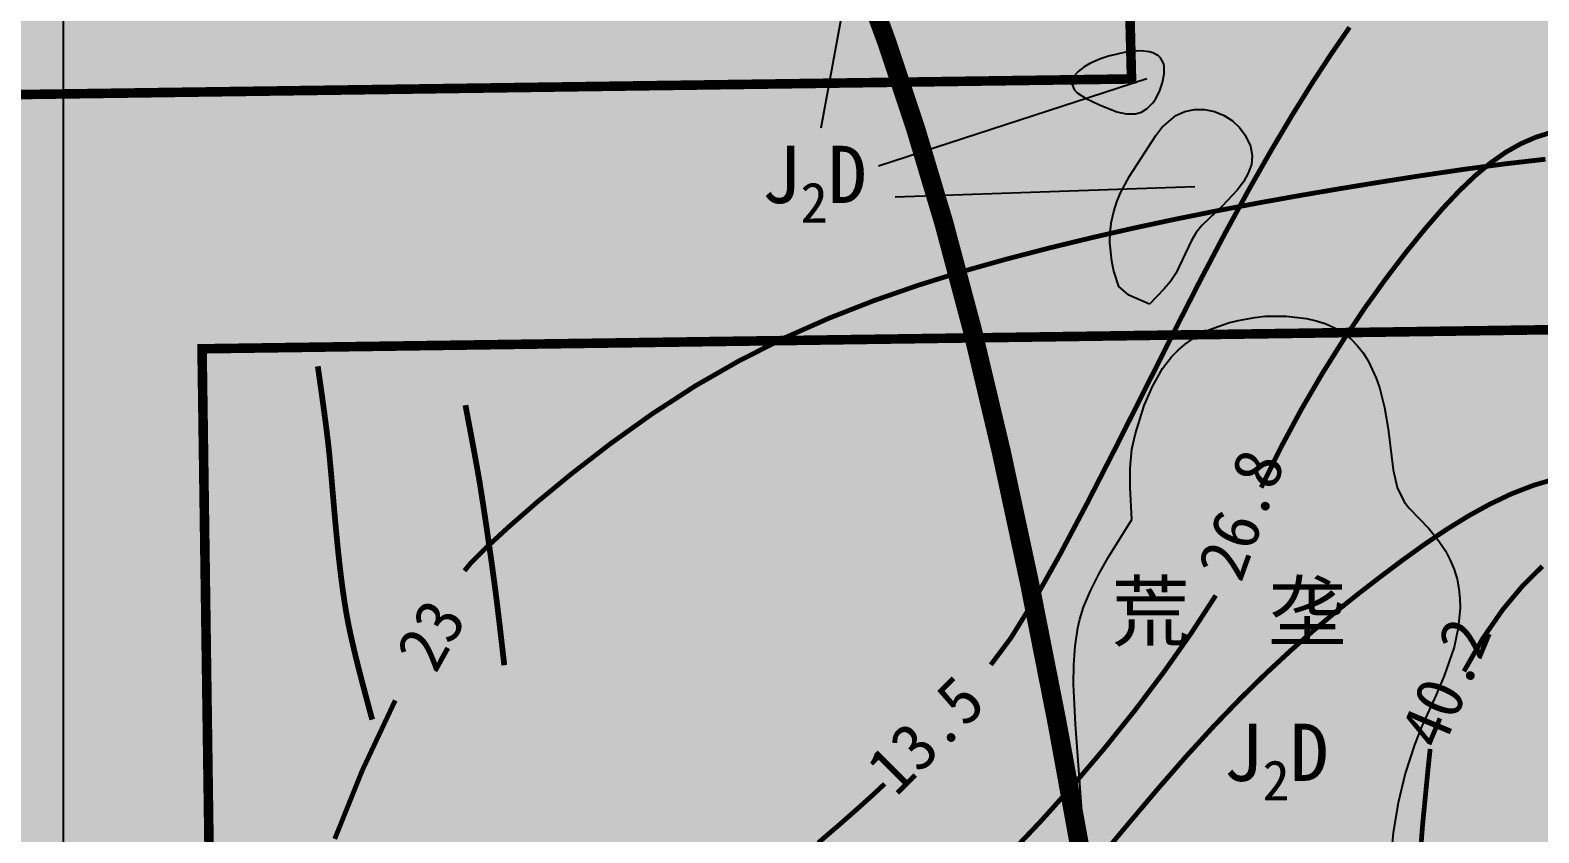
# Model space of a CAD drawing. Extents: x 13788 to 14373, y 59028 to 59855.
# Drawn here: x 14098.3 to 14177.1, y 59502.3 to 59544.2 of the extents above; entities that cross this region are included whole.
import ezdxf

# ---------------------------------------------------------------- set-up
doc = ezdxf.new("R2010")
doc.units = 0
doc.header["$LTSCALE"] = 0.5
doc.header["$MEASUREMENT"] = 0
doc.linetypes.add('X6', pattern=[2, 1, -1])
for name, color, linetype in [('TREE_LAYER', 7, 'Continuous'), ('图框', 7, 'Continuous'), ('地名', 7, 'Continuous'), ('地层代号', 7, 'Continuous'), ('地质界线', 7, 'Continuous'), ('塘江沅', 7, 'Continuous'), ('填色', 6, 'Continuous'), ('异常WL', 7, 'Continuous'), ('异常WT', 7, 'Continuous'), ('构造', 7, 'Continuous'), ('石英脉', 6, 'Continuous')]:
    doc.layers.add(name, color=color, linetype=linetype)
doc.styles.add('HZTXT', font='', dxfattribs={"height": 1})
doc.styles.get("Standard").update_dxf_attribs({"font": ''})
doc.styles.get('HZTXT').set_extended_font_data('SimSun')
doc.styles.get('Standard').set_extended_font_data('SimSun')

msp = doc.modelspace()

# ---------------------------------------------------------------- hatches: boundary and pattern name
at = {"layer": '填色', "true_color": 0xf5e173}
h = msp.add_hatch(color=41, dxfattribs=at)
h.paths.add_polyline_path([(14239.999, 59800.002), (13799.999, 59800.002), (13799.999, 59040.002), (14239.999, 59040.002)])
h.paths.add_polyline_path([(14090.685, 59568.548), (14090.638, 59568.658), (14090.592, 59568.768), (14090.546, 59568.878), (14090.5, 59568.986), (14090.454, 59569.095), (14090.409, 59569.202), (14090.364, 59569.309), (14090.319, 59569.414), (14090.275, 59569.519), (14090.231, 59569.623), (14090.187, 59569.726), (14090.144, 59569.828), (14090.101, 59569.929), (14090.058, 59570.028), (14090.016, 59570.127), (14089.975, 59570.224), (14089.934, 59570.32), (14089.893, 59570.415), (14089.853, 59570.508), (14089.814, 59570.6), (14089.775, 59570.69), (14089.736, 59570.779), (14089.699, 59570.866), (14089.662, 59570.952), (14089.625, 59571.036), (14089.589, 59571.118), (14089.554, 59571.198), (14089.52, 59571.277), (14089.486, 59571.354), (14089.486, 59571.354), (14089.721, 59570.818), (14090.262, 59569.55), (14090.726, 59568.451), (14090.726, 59568.451), (14090.726, 59568.451)], flags=16)
at = {"layer": '填色', "linetype": 'Continuous', "true_color": 0xffb3ff}
for points in [[(14157.553, 59541.928), (14157.549, 59542.328), (14157.51, 59542.497), (14157.357, 59542.773), (14157.244, 59542.881), (14156.95, 59543.037), (14156.769, 59543.086), (14156.347, 59543.128), (14155.621, 59543.076), (14154.645, 59542.861), (14154.212, 59542.717), (14153.66, 59542.476), (14153.365, 59542.306), (14153.042, 59542.051), (14152.896, 59541.882), (14152.766, 59541.628), (14152.731, 59541.372), (14152.833, 59541.112), (14153.004, 59540.933), (14153.429, 59540.658), (14154.167, 59540.304), (14155.064, 59539.948), (14155.56, 59539.835), (14156.047, 59539.842), (14156.364, 59539.934), (14156.665, 59540.114), (14156.943, 59540.395), (14157.072, 59540.577), (14157.296, 59541.003), (14157.462, 59541.47)], [(14161.366, 59535.848), (14161.692, 59536.285), (14161.947, 59536.736), (14162.108, 59537.198), (14162.153, 59537.67), (14162.06, 59538.151), (14161.79, 59538.719), (14161.486, 59539.128), (14161.114, 59539.478), (14160.683, 59539.758), (14160.176, 59539.962), (14159.662, 59540.063), (14159.139, 59540.067), (14158.63, 59539.967), (14158.158, 59539.758), (14157.431, 59539.118), (14157.117, 59538.701), (14155.735, 59536.582), (14155.272, 59535.71), (14155.078, 59535.238), (14154.917, 59534.741), (14154.798, 59534.219), (14154.728, 59533.672), (14154.714, 59533.1), (14154.81, 59532.133), (14154.915, 59531.608), (14155.174, 59530.805), (14155.699, 59530.353), (14156.78, 59529.887), (14157.554, 59530.683), (14157.872, 59531.071), (14158.158, 59531.493), (14158.978, 59533.223), (14159.227, 59533.645), (14159.535, 59534.019), (14160.586, 59535.018)]]:
    msp.add_hatch(color=211, dxfattribs=at).paths.add_polyline_path(points)
h = msp.add_hatch(color=211, dxfattribs=at)
h.paths.add_polyline_path([(14170.635, 59506.861), (14171.027, 59507.832), (14171.777, 59509.467), (14172.192, 59510.453), (14172.702, 59511.96), (14172.924, 59512.976), (14173.019, 59513.995), (14173.009, 59514.503), (14172.957, 59515.009), (14172.859, 59515.513), (14172.711, 59516.014), (14172.509, 59516.511), (14172.251, 59517.003), (14171.931, 59517.49), (14171.379, 59518.16), (14170.36, 59519.221), (14170.095, 59519.556), (14169.737, 59520.298), (14169.516, 59521.23), (14169.257, 59523.366), (14169.071, 59524.486), (14168.802, 59525.53), (14168.63, 59526.023), (14168.206, 59526.931), (14167.95, 59527.34), (14167.662, 59527.714), (14167.34, 59528.05), (14166.839, 59528.439), (14166.422, 59528.675), (14165.971, 59528.871), (14165.491, 59529.027), (14164.986, 59529.145), (14163.927, 59529.27), (14162.835, 59529.255), (14162.29, 59529.198), (14161.413, 59529.041), (14160.902, 59528.91), (14159.936, 59528.561), (14159.056, 59528.089), (14158.652, 59527.804), (14158.276, 59527.485), (14157.928, 59527.132), (14157.463, 59526.527), (14156.933, 59525.592), (14156.505, 59524.589), (14156.049, 59523.133), (14155.862, 59522.311), (14155.767, 59521.32), (14155.774, 59520.307), (14155.862, 59518.638), (14154.623, 59516.649), (14154.126, 59515.771), (14153.691, 59514.902), (14153.337, 59514.047), (14153.141, 59513.415), (14153.036, 59512.962), (14152.89, 59512.019), (14152.818, 59511.034), (14152.806, 59510.017), (14152.904, 59507.929), (14153.391, 59501.252), (14153.544, 59500.002), (14169.383, 59500.002), (14169.389, 59500.717), (14169.521, 59502.271), (14169.773, 59503.825), (14170.145, 59505.361)])
h.paths.add_polyline_path([(14173.309, 59486.959), (14172.618, 59488.208), (14171.969, 59489.587), (14171.573, 59490.534), (14171.028, 59491.97), (14170.095, 59494.764), (14169.717, 59496.227), (14169.486, 59497.678), (14169.377, 59499.18), (14169.383, 59500.002), (14153.544, 59500.002), (14153.571, 59499.778), (14153.848, 59498.307), (14154.103, 59497.323), (14154.498, 59496.139), (14154.893, 59495.159), (14155.334, 59494.197), (14156.29, 59492.357), (14158.38, 59488.752), (14159.013, 59487.531), (14159.645, 59486.188), (14160.7, 59483.625), (14161.528, 59481.362), (14161.951, 59480.033), (14162.157, 59479.151), (14162.229, 59478.695), (14162.323, 59477.728), (14162.361, 59476.704), (14162.307, 59474.583), (14162.015, 59470.948), (14162.028, 59469.534), (14162.195, 59468.079), (14162.392, 59467.094), (14162.657, 59466.1), (14162.991, 59465.104), (14163.621, 59463.612), (14164.459, 59462.032), (14165.256, 59460.774), (14165.854, 59460.012), (14166.548, 59459.285), (14166.973, 59458.935), (14167.414, 59458.635), (14167.882, 59458.398), (14168.373, 59458.243), (14168.882, 59458.192), (14169.406, 59458.264), (14170.035, 59458.496), (14170.494, 59458.754), (14170.914, 59459.058), (14171.294, 59459.394), (14171.931, 59460.1), (14172.35, 59460.703), (14172.576, 59461.106), (14172.967, 59461.975), (14173.288, 59462.915), (14173.554, 59463.907), (14174.402, 59468.046), (14174.638, 59469.035), (14174.916, 59469.971), (14175.838, 59472.72), (14176.39, 59474.668), (14176.694, 59476.166), (14176.856, 59477.689), (14176.864, 59478.717), (14176.777, 59479.753), (14176.583, 59480.795), (14176.269, 59481.842), (14176.064, 59482.368), (14175.416, 59483.681), (14174.897, 59484.543)])

# ---------------------------------------------------------------- linework, layer by layer
at = {"layer": 'TREE_LAYER', "color": 5, "const_width": 0.5, "elevation": 564.752}
msp.add_lwpolyline([(14107.244, 59527.557), (14181.762, 59528.611), (14182.158, 59500.911), (14157.316, 59500.557), (14157.709, 59472.856), (14174.272, 59473.092), (14174.536, 59454.625), (14157.971, 59454.39), (14158.365, 59426.689), (14108.666, 59425.988)], close=True, dxfattribs=at)
at = {"layer": '图框', "elevation": 17}
msp.add_lwpolyline([(14099.999, 59040.002), (14099.999, 59800.002)], dxfattribs=at)
at = {"layer": '地层代号', "color": 0}
for points, elevation in [([(14156.636, 59541.675), (14142.603, 59537.109)], 795), ([(14159.158, 59536.018), (14143.476, 59535.49)], 723)]:
    msp.add_lwpolyline(points, dxfattribs=dict(at, elevation=elevation))
at = {"layer": '地质界线', "linetype": 'Continuous'}
msp.add_lwpolyline([(14139.61, 59539.103), (14142.104, 59552.682)], dxfattribs=at)
msp.add_lwpolyline([(14152.766, 59541.628), (14152.731, 59541.372), (14152.833, 59541.112), (14153.004, 59540.933), (14153.429, 59540.658), (14154.167, 59540.304), (14155.064, 59539.948), (14155.56, 59539.835), (14156.047, 59539.842), (14156.364, 59539.934), (14156.665, 59540.114), (14156.943, 59540.395), (14157.072, 59540.577), (14157.296, 59541.003), (14157.462, 59541.47), (14157.553, 59541.928), (14157.549, 59542.328), (14157.51, 59542.497), (14157.357, 59542.773), (14157.244, 59542.881), (14156.95, 59543.037), (14156.769, 59543.086), (14156.347, 59543.128), (14155.621, 59543.076), (14154.645, 59542.861), (14154.212, 59542.717), (14153.66, 59542.476), (14153.365, 59542.306), (14153.042, 59542.051), (14152.896, 59541.882)], close=True, dxfattribs=at)
at = {"layer": '地质界线'}
for points, elevation in [([(14156.78, 59529.887), (14155.699, 59530.353), (14155.174, 59530.805), (14154.915, 59531.608), (14154.81, 59532.133), (14154.714, 59533.1), (14154.728, 59533.672), (14154.798, 59534.219), (14154.917, 59534.741), (14155.078, 59535.238), (14155.272, 59535.71), (14155.735, 59536.582), (14157.117, 59538.701), (14157.431, 59539.118), (14158.158, 59539.758), (14158.63, 59539.967), (14159.139, 59540.067), (14159.662, 59540.063), (14160.176, 59539.962), (14160.683, 59539.758), (14161.114, 59539.478), (14161.486, 59539.128), (14161.79, 59538.719), (14162.06, 59538.151), (14162.153, 59537.67), (14162.108, 59537.198), (14161.947, 59536.736), (14161.692, 59536.285), (14161.366, 59535.848), (14160.586, 59535.018), (14159.535, 59534.019), (14159.227, 59533.645), (14158.978, 59533.223), (14158.158, 59531.493), (14157.872, 59531.071), (14157.554, 59530.683), (14156.78, 59529.887)], 401), ([(14155.862, 59518.638), (14155.774, 59520.307), (14155.767, 59521.32), (14155.862, 59522.311), (14156.049, 59523.133), (14156.505, 59524.589), (14156.933, 59525.592), (14157.463, 59526.527), (14157.928, 59527.132), (14158.276, 59527.485), (14158.652, 59527.804), (14159.056, 59528.089), (14159.936, 59528.561), (14160.902, 59528.91), (14161.413, 59529.041), (14162.29, 59529.198), (14162.835, 59529.255), (14163.927, 59529.27), (14164.986, 59529.145), (14165.491, 59529.027), (14165.971, 59528.871), (14166.422, 59528.675), (14166.839, 59528.439), (14167.34, 59528.05), (14167.662, 59527.714), (14167.95, 59527.34), (14168.206, 59526.931), (14168.63, 59526.023), (14168.802, 59525.53), (14169.071, 59524.486), (14169.257, 59523.366), (14169.516, 59521.23), (14169.737, 59520.298), (14170.095, 59519.556), (14170.36, 59519.221), (14171.379, 59518.16), (14171.931, 59517.49), (14172.251, 59517.003), (14172.509, 59516.511), (14172.711, 59516.014), (14172.859, 59515.513), (14172.957, 59515.009), (14173.009, 59514.503), (14173.019, 59513.995), (14172.924, 59512.976), (14172.702, 59511.96), (14172.192, 59510.453), (14171.777, 59509.467), (14171.027, 59507.832), (14170.635, 59506.861), (14170.145, 59505.361), (14169.773, 59503.825), (14169.521, 59502.271), (14169.389, 59500.717)], 423), ([(14153.391, 59501.252), (14152.904, 59507.929), (14152.806, 59510.017), (14152.818, 59511.034), (14152.89, 59512.019), (14153.036, 59512.962), (14153.141, 59513.415), (14153.337, 59514.047), (14153.691, 59514.902), (14154.126, 59515.771), (14154.623, 59516.649), (14155.862, 59518.638)], 423)]:
    msp.add_lwpolyline(points, dxfattribs=dict(at, elevation=elevation))
at = {"layer": '塘江沅', "color": 5, "ltscale": 2, "const_width": 0.5, "flags": 128}
msp.add_lwpolyline([(14096.145, 59628.322), (14116.567, 59628.656), (14117.473, 59577.039), (14154.954, 59577.548), (14155.84, 59541.664), (14081.005, 59540.613), (14080.326, 59582.486), (14096.887, 59582.755)], close=True, dxfattribs=at)
at = {"layer": '异常WL', "color": 10, "const_width": 0.25}
for points in [[(14148.483, 59511.035), (14149.53, 59512.436), (14150.746, 59514.395), (14152.092, 59516.789), (14153.529, 59519.501), (14155.02, 59522.409), (14156.525, 59525.394), (14158.006, 59528.336), (14159.425, 59531.115), (14160.752, 59533.637), (14161.99, 59535.903), (14163.15, 59537.942), (14164.244, 59539.78), (14165.282, 59541.445), (14166.277, 59542.964), (14167.24, 59544.365)], [(14162.619, 59520.305), (14163.65, 59522.401), (14164.724, 59524.397), (14165.826, 59526.284), (14166.939, 59528.055), (14168.047, 59529.703), (14169.135, 59531.218), (14170.185, 59532.594), (14171.183, 59533.822), (14172.115, 59534.898), (14172.992, 59535.827), (14173.824, 59536.62), (14174.626, 59537.286), (14175.41, 59537.834), (14176.188, 59538.274), (14176.973, 59538.616), (14177.779, 59538.869)], [(14173.22, 59510.696), (14174.212, 59512.424), (14175.236, 59513.904), (14176.278, 59515.153), (14177.323, 59516.189)], [(14149.313, 59500.984), (14151.04, 59502.797), (14152.75, 59504.7), (14154.422, 59506.667), (14156.03, 59508.672), (14157.552, 59510.69), (14158.964, 59512.695), (14160.242, 59514.66)], [(14171.35, 59505.655), (14171.454, 59506.639)], [(14170.87, 59500.153), (14171.053, 59502.617), (14171.35, 59505.655)], [(14139.458, 59501.729), (14140.552, 59502.667), (14141.507, 59503.506), (14142.307, 59504.227), (14142.933, 59504.813)]]:
    msp.add_lwpolyline(points, dxfattribs=at)
at = {"layer": '异常WL', "color": 210, "const_width": 0.25}
for points in [[(14120.965, 59515.953), (14121.279, 59516.339), (14122.059, 59517.12), (14123.243, 59518.215), (14124.768, 59519.546), (14126.572, 59521.032), (14128.593, 59522.593), (14130.768, 59524.148), (14133.036, 59525.619), (14135.343, 59526.941), (14137.671, 59528.114), (14140.012, 59529.151), (14142.356, 59530.069), (14144.695, 59530.881), (14147.019, 59531.604), (14149.321, 59532.251), (14151.59, 59532.839), (14153.822, 59533.38), (14156.019, 59533.88), (14158.189, 59534.344), (14160.34, 59534.776), (14162.477, 59535.182), (14164.607, 59535.564), (14166.739, 59535.928), (14168.878, 59536.278), (14171.029, 59536.616), (14173.186, 59536.934), (14175.34, 59537.222), (14177.482, 59537.468)], [(14114.182, 59501.934), (14115.625, 59505.523), (14117.343, 59509.177)]]:
    msp.add_lwpolyline(points, dxfattribs=at)
at = {"layer": '异常WL', "color": 94, "true_color": 0x00af00, "const_width": 0.25}
msp.add_lwpolyline([(14154.012, 59500.732), (14155.609, 59502.651), (14157.184, 59504.515), (14158.71, 59506.265), (14160.166, 59507.857), (14161.555, 59509.295), (14162.884, 59510.598), (14164.162, 59511.782), (14165.396, 59512.865), (14166.595, 59513.865), (14167.766, 59514.801), (14168.918, 59515.689), (14170.058, 59516.542), (14171.19, 59517.355), (14172.319, 59518.116), (14173.448, 59518.815), (14174.583, 59519.44), (14175.725, 59519.982), (14176.88, 59520.428), (14178.052, 59520.769)], dxfattribs=at)
at = {"layer": '构造', "linetype": 'X6', "ltscale": 20, "const_width": 1, "flags": 128}
msp.add_lwpolyline([(14055.806, 59799.699), (14060.725, 59783.853), (14065.167, 59769.769), (14069.191, 59757.216), (14072.857, 59745.96), (14076.224, 59735.77), (14079.353, 59726.414), (14082.301, 59717.66), (14085.129, 59709.275), (14087.885, 59701.073), (14090.569, 59693.05), (14093.17, 59685.246), (14095.678, 59677.703), (14098.081, 59670.463), (14100.369, 59663.566), (14102.53, 59657.053), (14104.554, 59650.966), (14106.434, 59645.332), (14108.179, 59640.119), (14109.803, 59635.281), (14111.319, 59630.774), (14112.741, 59626.55), (14114.082, 59622.565), (14115.356, 59618.773), (14116.576, 59615.127), (14117.755, 59611.588), (14118.903, 59608.132), (14120.029, 59604.742), (14121.141, 59601.401), (14122.249, 59598.09), (14123.361, 59594.792), (14124.486, 59591.49), (14125.634, 59588.166), (14126.812, 59584.806), (14128.019, 59581.419), (14129.257, 59578.018), (14130.523, 59574.614), (14131.818, 59571.22), (14133.139, 59567.848), (14134.487, 59564.512), (14135.861, 59561.223), (14137.259, 59557.976), (14138.679, 59554.688), (14140.119, 59551.26), (14141.577, 59547.592), (14143.049, 59543.583), (14144.533, 59539.133), (14146.027, 59534.141), (14147.528, 59528.509), (14149.03, 59522.181), (14150.512, 59515.288), (14151.949, 59508.006), (14153.317, 59500.511), (14154.59, 59492.981), (14155.745, 59485.591), (14156.755, 59478.518), (14157.597, 59471.939), (14158.255, 59465.985), (14158.748, 59460.616), (14159.105, 59455.748), (14159.352, 59451.295), (14159.52, 59447.173), (14159.636, 59443.298), (14159.728, 59439.584), (14159.824, 59435.948), (14159.949, 59432.318), (14160.11, 59428.677), (14160.311, 59425.022), (14160.555, 59421.351), (14160.846, 59417.659), (14161.186, 59413.945), (14161.58, 59410.205), (14162.03, 59406.436), (14162.538, 59402.636), (14163.096, 59398.813), (14163.692, 59394.976), (14164.315, 59391.132), (14164.955, 59387.292), (14165.601, 59383.464), (14166.242, 59379.655), (14166.867, 59375.877), (14167.467, 59372.136), (14168.041, 59368.438), (14168.59, 59364.789), (14169.116, 59361.195), (14169.619, 59357.66), (14170.101, 59354.189), (14170.563, 59350.789), (14171.007, 59347.464), (14171.433, 59344.215), (14171.847, 59341.017), (14172.257, 59337.843), (14172.668, 59334.663), (14173.086, 59331.45), (14173.518, 59328.173), (14173.97, 59324.805), (14174.449, 59321.317), (14174.959, 59317.688), (14175.498, 59313.937), (14176.064, 59310.09), (14176.651, 59306.172), (14177.258, 59302.21), (14177.881, 59298.23), (14178.515, 59294.259), (14179.158, 59290.322), (14179.807, 59286.441), (14180.46, 59282.613), (14181.114, 59278.83), (14181.769, 59275.085), (14182.423, 59271.37), (14183.073, 59267.677), (14183.72, 59263.998), (14184.361, 59260.326), (14184.994, 59256.654), (14185.618, 59252.981), (14186.232, 59249.306), (14186.834, 59245.629), (14187.423, 59241.95), (14187.998, 59238.269), (14188.557, 59234.586), (14189.098, 59230.9), (14189.622, 59227.211), (14190.129, 59223.52), (14190.622, 59219.827), (14191.103, 59216.132), (14191.575, 59212.435), (14192.04, 59208.737), (14192.5, 59205.039), (14192.958, 59201.34), (14193.416, 59197.641), (14193.873, 59193.943), (14194.331, 59190.244), (14194.788, 59186.545), (14195.246, 59182.846), (14195.703, 59179.148), (14196.161, 59175.449), (14196.618, 59171.75), (14197.076, 59168.051), (14197.533, 59164.352), (14197.991, 59160.654), (14198.449, 59156.955), (14198.906, 59153.256), (14199.364, 59149.557), (14199.821, 59145.858), (14200.279, 59142.16), (14200.737, 59138.456), (14201.199, 59134.724), (14201.667, 59130.933), (14202.147, 59127.056), (14202.641, 59123.064), (14203.153, 59118.927), (14203.686, 59114.616), (14204.244, 59110.104), (14204.829, 59105.371), (14205.438, 59100.448), (14206.066, 59095.374), (14206.707, 59090.19), (14207.357, 59084.936), (14208.011, 59079.653), (14208.663, 59074.38), (14209.277, 59069.42)], dxfattribs=at)
at = {"layer": '石英脉', "color": 216, "true_color": 0x800080, "const_width": 0.3}
for points, elevation in [([(14113.296, 59526.639), (14113.312, 59526.529), (14113.327, 59526.42), (14113.343, 59526.311), (14113.358, 59526.202), (14113.374, 59526.093), (14113.389, 59525.984), (14113.405, 59525.876), (14113.42, 59525.767), (14113.435, 59525.659), (14113.451, 59525.551), (14113.466, 59525.443), (14113.481, 59525.336), (14113.496, 59525.229), (14113.511, 59525.122), (14113.526, 59525.016), (14113.541, 59524.91), (14113.555, 59524.804), (14113.57, 59524.699), (14113.584, 59524.595), (14113.598, 59524.491), (14113.612, 59524.387), (14113.626, 59524.284), (14113.64, 59524.182), (14113.654, 59524.08), (14113.667, 59523.979), (14113.68, 59523.879), (14113.693, 59523.779), (14113.706, 59523.68), (14113.719, 59523.582), (14113.731, 59523.485), (14113.744, 59523.388), (14113.756, 59523.293), (14113.768, 59523.198), (14113.779, 59523.104), (14113.79, 59523.011), (14113.802, 59522.919), (14113.812, 59522.828), (14113.823, 59522.738), (14113.833, 59522.649), (14113.843, 59522.561), (14113.853, 59522.474), (14113.862, 59522.388), (14113.871, 59522.303), (14113.88, 59522.22), (14113.889, 59522.138), (14113.897, 59522.057), (14113.905, 59521.971), (14113.913, 59521.892), (14113.921, 59521.811), (14113.928, 59521.729), (14113.936, 59521.646), (14113.944, 59521.562), (14113.951, 59521.477), (14113.959, 59521.391), (14113.967, 59521.304), (14113.975, 59521.216), (14113.983, 59521.127), (14113.991, 59521.037), (14113.999, 59520.946), (14114.007, 59520.855), (14114.015, 59520.762), (14114.023, 59520.669), (14114.031, 59520.575), (14114.039, 59520.48), (14114.047, 59520.385), (14114.055, 59520.288), (14114.064, 59520.191), (14114.072, 59520.094), (14114.08, 59519.995), (14114.089, 59519.896), (14114.097, 59519.796), (14114.106, 59519.696), (14114.115, 59519.595), (14114.123, 59519.494), (14114.132, 59519.392), (14114.141, 59519.29), (14114.15, 59519.187), (14114.159, 59519.084), (14114.168, 59518.98), (14114.177, 59518.876), (14114.187, 59518.771), (14114.196, 59518.667), (14114.206, 59518.561), (14114.215, 59518.456), (14114.225, 59518.35), (14114.235, 59518.244), (14114.245, 59518.138), (14114.255, 59518.031), (14114.265, 59517.925), (14114.275, 59517.818), (14114.285, 59517.711), (14114.296, 59517.604), (14114.306, 59517.496), (14114.317, 59517.389), (14114.328, 59517.282), (14114.339, 59517.174), (14114.35, 59517.067), (14114.361, 59516.959), (14114.372, 59516.852), (14114.384, 59516.745), (14114.395, 59516.637), (14114.407, 59516.53), (14114.419, 59516.423), (14114.431, 59516.317), (14114.443, 59516.21), (14114.455, 59516.103), (14114.468, 59515.997), (14114.481, 59515.891), (14114.493, 59515.786), (14114.506, 59515.68), (14114.519, 59515.575), (14114.533, 59515.47), (14114.546, 59515.366), (14114.56, 59515.262), (14114.573, 59515.158), (14114.587, 59515.055), (14114.601, 59514.952), (14114.616, 59514.85), (14114.63, 59514.749), (14114.645, 59514.647), (14114.659, 59514.547), (14114.674, 59514.447), (14114.69, 59514.347), (14114.705, 59514.248), (14114.721, 59514.15), (14114.736, 59514.053), (14114.752, 59513.956), (14114.768, 59513.86), (14114.785, 59513.764), (14114.801, 59513.67), (14114.818, 59513.576), (14114.835, 59513.483), (14114.852, 59513.39), (14114.87, 59513.299), (14114.887, 59513.209), (14114.921, 59513.042), (14114.939, 59512.954), (14114.958, 59512.865), (14114.977, 59512.775), (14114.996, 59512.685), (14115.016, 59512.594), (14115.036, 59512.503), (14115.057, 59512.412), (14115.077, 59512.32), (14115.098, 59512.228), (14115.12, 59512.135), (14115.141, 59512.042), (14115.163, 59511.948), (14115.185, 59511.854), (14115.208, 59511.76), (14115.23, 59511.665), (14115.253, 59511.57), (14115.276, 59511.474), (14115.3, 59511.378), (14115.324, 59511.282), (14115.347, 59511.186), (14115.372, 59511.089), (14115.396, 59510.992), (14115.42, 59510.894), (14115.445, 59510.797), (14115.47, 59510.699), (14115.495, 59510.601), (14115.52, 59510.502), (14115.546, 59510.404), (14115.572, 59510.305), (14115.597, 59510.205), (14115.623, 59510.106), (14115.649, 59510.007), (14115.675, 59509.907), (14115.702, 59509.807), (14115.728, 59509.707), (14115.755, 59509.607), (14115.781, 59509.506), (14115.808, 59509.406), (14115.835, 59509.305), (14115.862, 59509.204), (14115.889, 59509.103), (14115.916, 59509.003), (14115.943, 59508.901), (14115.97, 59508.8), (14115.997, 59508.699), (14116.025, 59508.598), (14116.052, 59508.497), (14116.079, 59508.395), (14116.107, 59508.294), (14116.14, 59508.172)], 20), ([(14121.014, 59524.609), (14121.036, 59524.497), (14121.057, 59524.384), (14121.078, 59524.272), (14121.1, 59524.159), (14121.121, 59524.047), (14121.142, 59523.935), (14121.163, 59523.824), (14121.184, 59523.712), (14121.205, 59523.601), (14121.226, 59523.491), (14121.247, 59523.38), (14121.268, 59523.271), (14121.288, 59523.161), (14121.309, 59523.052), (14121.329, 59522.944), (14121.349, 59522.837), (14121.369, 59522.73), (14121.389, 59522.623), (14121.409, 59522.518), (14121.428, 59522.413), (14121.448, 59522.309), (14121.467, 59522.206), (14121.485, 59522.104), (14121.504, 59522.003), (14121.522, 59521.903), (14121.54, 59521.804), (14121.558, 59521.706), (14121.576, 59521.609), (14121.593, 59521.513), (14121.61, 59521.418), (14121.627, 59521.325), (14121.643, 59521.233), (14121.659, 59521.142), (14121.675, 59521.053), (14121.69, 59520.965), (14121.705, 59520.878), (14121.72, 59520.793), (14121.734, 59520.71), (14121.748, 59520.628), (14121.761, 59520.548), (14121.775, 59520.469), (14121.787, 59520.392), (14121.799, 59520.317), (14121.811, 59520.243), (14121.827, 59520.145), (14121.838, 59520.074), (14121.849, 59520.001), (14121.861, 59519.926), (14121.873, 59519.849), (14121.885, 59519.77), (14121.897, 59519.69), (14121.91, 59519.607), (14121.923, 59519.524), (14121.936, 59519.438), (14121.949, 59519.351), (14121.963, 59519.262), (14121.976, 59519.172), (14121.99, 59519.081), (14122.004, 59518.988), (14122.018, 59518.894), (14122.033, 59518.799), (14122.047, 59518.703), (14122.062, 59518.605), (14122.076, 59518.506), (14122.091, 59518.407), (14122.106, 59518.306), (14122.121, 59518.205), (14122.136, 59518.102), (14122.151, 59517.999), (14122.166, 59517.895), (14122.182, 59517.79), (14122.197, 59517.685), (14122.212, 59517.579), (14122.228, 59517.473), (14122.243, 59517.366), (14122.259, 59517.259), (14122.274, 59517.151), (14122.29, 59517.043), (14122.305, 59516.935), (14122.32, 59516.827), (14122.336, 59516.718), (14122.351, 59516.61), (14122.366, 59516.501), (14122.382, 59516.393), (14122.397, 59516.284), (14122.412, 59516.176), (14122.427, 59516.067), (14122.442, 59515.959), (14122.456, 59515.852), (14122.471, 59515.744), (14122.485, 59515.637), (14122.5, 59515.531), (14122.514, 59515.425), (14122.528, 59515.319), (14122.542, 59515.214), (14122.556, 59515.11), (14122.569, 59515.007), (14122.583, 59514.904), (14122.596, 59514.802), (14122.609, 59514.701), (14122.622, 59514.601), (14122.639, 59514.463), (14122.652, 59514.365), (14122.664, 59514.266), (14122.676, 59514.168), (14122.688, 59514.07), (14122.7, 59513.971), (14122.712, 59513.872), (14122.724, 59513.774), (14122.736, 59513.675), (14122.748, 59513.576), (14122.76, 59513.477), (14122.772, 59513.378), (14122.784, 59513.279), (14122.795, 59513.18), (14122.807, 59513.08), (14122.819, 59512.981), (14122.831, 59512.882), (14122.842, 59512.782), (14122.854, 59512.683), (14122.865, 59512.583), (14122.877, 59512.484), (14122.888, 59512.384), (14122.9, 59512.284), (14122.911, 59512.185), (14122.923, 59512.085), (14122.934, 59511.985), (14122.946, 59511.886), (14122.957, 59511.786), (14122.969, 59511.686), (14122.98, 59511.586), (14122.992, 59511.486), (14123.003, 59511.386), (14123.014, 59511.286), (14123.026, 59511.186), (14123.045, 59511.013)], 155)]:
    msp.add_lwpolyline(points, dxfattribs=dict(at, elevation=elevation))

# ---------------------------------------------------------------- texts
at = {"layer": '地名', "style": 'HZTXT'}
msp.add_text('荒\u3000垄', height=3, dxfattribs=at).set_placement((14154.802, 59512.329))
at = {"layer": '地层代号', "char_height": 3, "attachment_point": 1}
for insert, width in [((14136.492, 59538.172), 35.80395), ((14160.643, 59507.964), 30.71599)]:
    msp.add_mtext('\\A1;J{\\H0.7x;\\S^ 2;\\H1.429x;D}', dxfattribs=dict(at, insert=insert, width=width))
at = {"layer": '异常WT', "color": 10, "char_height": 2.5, "width": 8, "attachment_point": 7}
for s, insert, rotation in [('\\A1;26.8', (14161.609, 59515.254), 70.11484), ('\\A1;40.2', (14172.127, 59506.46), 67.24902), ('\\A1;13.5', (14143.566, 59504.064), 45)]:
    msp.add_mtext(s, dxfattribs=dict(at, insert=insert, rotation=rotation))
at = {"layer": '异常WT', "color": 210, "insert": (14119.495, 59510.493), "char_height": 2.5, "width": 4, "attachment_point": 7, "rotation": 60.80251}
msp.add_mtext('\\A1;23', dxfattribs=at)

doc.saveas('drawing.dxf')
